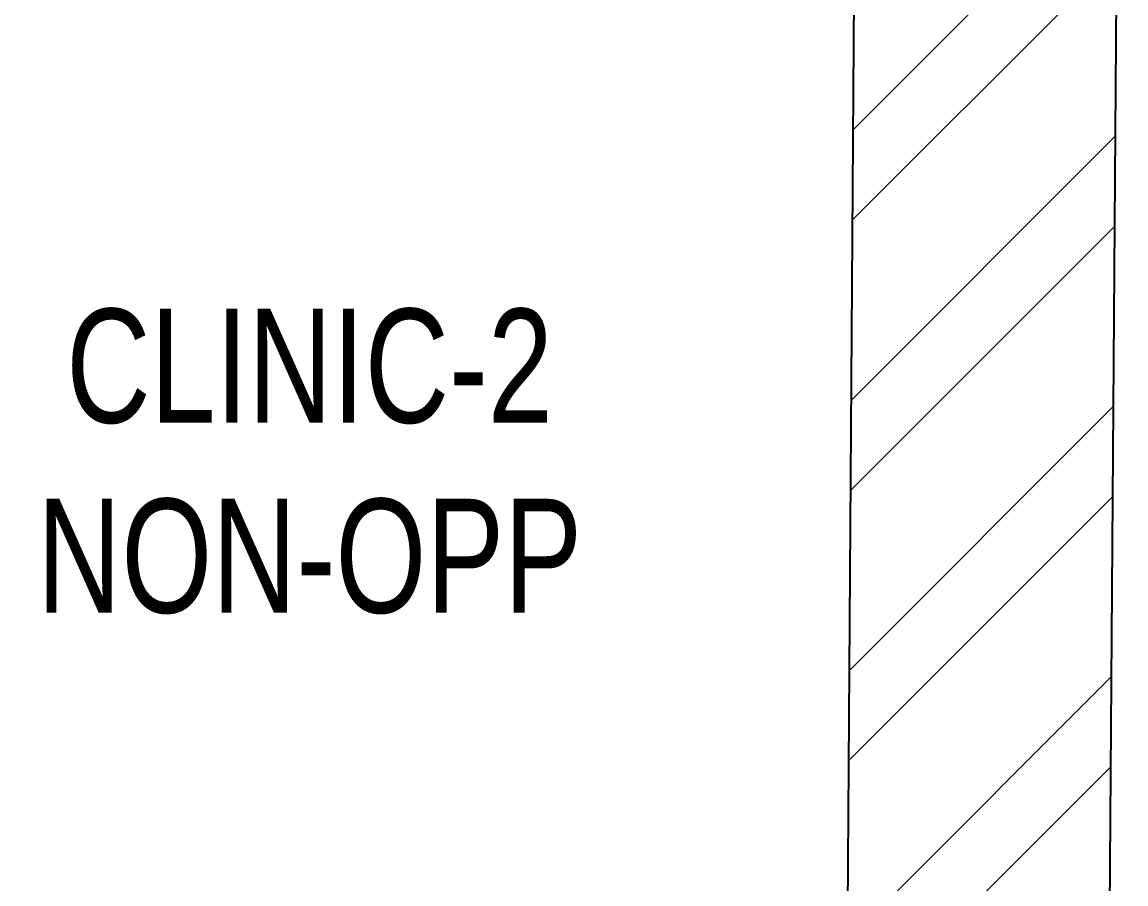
# Model space of a CAD drawing. Header units: feet. Extents: x 3550171 to 3562269, y -5726503 to -5719190.
# Drawn here: x 3561300 to 3562269, y -5722170 to -5721414 of the extents above; entities that cross this region are included whole.
import ezdxf

# ---------------------------------------------------------------- set-up
doc = ezdxf.new("R2010")
doc.units = ezdxf.units.FT
doc.header["$LTSCALE"] = 33
doc.header["$MEASUREMENT"] = 0
doc.layers.add('A-WALL', color=1, linetype='Continuous')
for name, color, linetype, lineweight in [('A-WALL HATCH', 251, 'Continuous', 0), ('LENS_DIMENSION', 193, 'Continuous', 0), ('LENS_TEXT', 31, 'Continuous', 5)]:
    doc.layers.add(name, color=color, linetype=linetype, lineweight=lineweight)
doc.styles.get("Standard").update_dxf_attribs({"font": 'GILC____.TTF'})

# ---------------------------------------------------------------- blocks, each defined once
blk = doc.blocks.new('A$Cf267f9f8')
at = {"layer": 'A-WALL HATCH'}
h = blk.add_hatch(dxfattribs=at)
h.set_pattern_fill('ANSI32', color=256, scale=444)
h.set_pattern_definition([(45, (-3580354.09094798, 5467886.612919216), (-117.7332790675601, 117.7332790675601), []), (45, (-3580275.602095399, 5467886.612919216), (-117.7332790675601, 117.7332790675601), [])])
h.paths.add_polyline_path([(-3603.277527810075, 397.8687772005796), (-3603.277527810075, -52.85434616729617), (-273.6109754173085, -4.013437515124678), (-273.6109754173085, 226.0113048069179), (-3373.277527810075, 180.5441300747916), (-3373.277527810075, 630.5441300747916), (-12022.42989918403, 530.5158565687015), (-12022.42987415381, 529.9487071298062), (-12022.69911087677, 300.497362209484)])
h.paths.add_polyline_path([(6.394882327876985, 896.0113048069178), (40.89280711021274, 5729.646860999986), (-189.1130506340414, 5729.646860999986), (-223.6109754173085, 896.0113048069178)])
h.paths.add_polyline_path([(-239.1130506340414, 6079.646860999986), (-239.1130506340414, 6283.680846070871), (-3339.294705501758, 6791.444319458449), (-3339.294705501758, 6618.890937931948)])
h.paths.add_polyline_path([(-3689.279879322276, 6615.702143767954), (-3689.279879322276, 6848.766666106778), (-6205.271248946898, 7260.848491972312), (-6219.708468914031, 7260.71560176685), (-6219.708468914031, 7030.148570735113)])
h.paths.add_polyline_path([(-6569.693642735479, 7027.454698693007), (-6569.693642735479, 7257.494095011117), (-11672.69911087677, 7210.522486440837), (-11672.69911087677, 6980.512743109837)])
at = {"layer": 'A-WALL'}
for p, q in [((0, 0), (44.51543279271573, 6237.226734690368)), ((-223.6109754173085, 896.0113048069178), (-189.1130506340414, 5729.646860999986))]:
    blk.add_line(p, q, dxfattribs=at)

msp = doc.modelspace()

# ---------------------------------------------------------------- block references
at = {"layer": 'LENS_DIMENSION'}
msp.add_blockref('A$Cf267f9f8', (3562224.003077798, -5726450.598659016), dxfattribs=at)

# ---------------------------------------------------------------- texts
at = {"layer": 'LENS_TEXT', "linetype": 'Continuous', "ltscale": 3, "insert": (3561552.134101857, -5721799.146047411), "char_height": 100, "attachment_point": 5}
msp.add_mtext_dynamic_manual_height_columns('CLINIC-2\\PNON-OPP', width=930.4951690917121, gutter_width=0.9999999999999992, heights=[0], dxfattribs=at)

doc.saveas('drawing.dxf')
